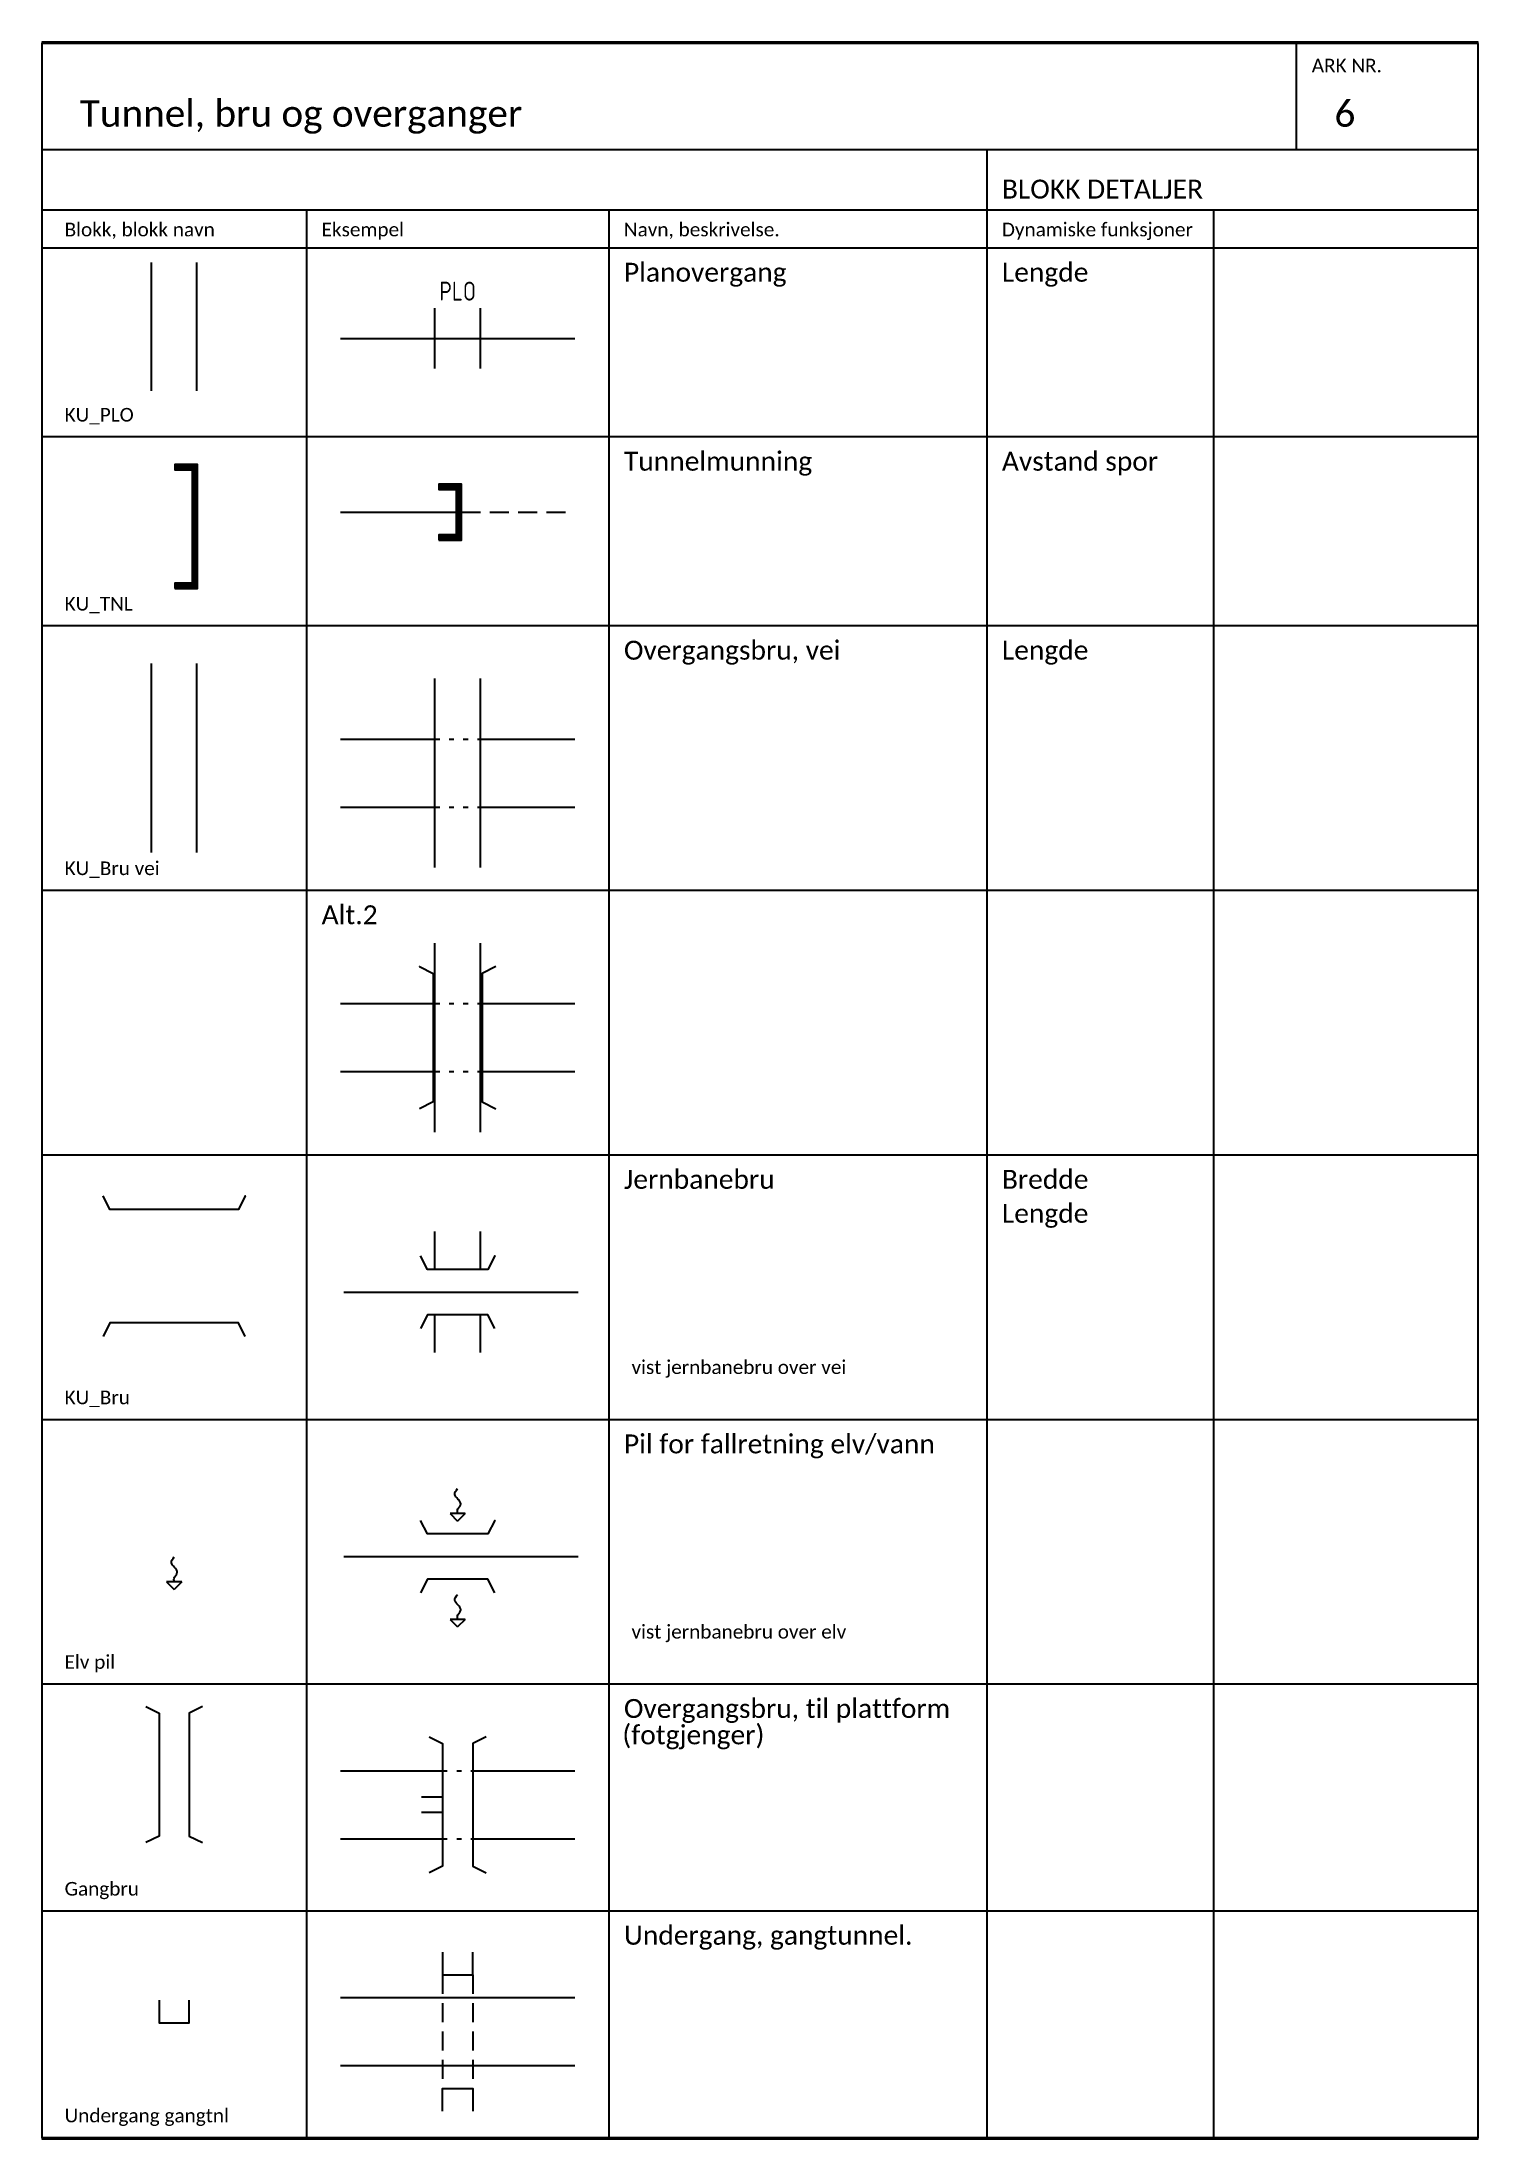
# Paper-space layout '6' of a CAD drawing. Header units: millimetres. Extents: x -10 to 180, y 0 to 277.
# The model-space entities are those that its viewports show. They can reach past a viewport. Long polylines and large blocks are cut down to what shows.
import ezdxf
from ezdxf.enums import TextEntityAlignment as Align

# ---------------------------------------------------------------- set-up
doc = ezdxf.new("R2010")
doc.units = ezdxf.units.MM
doc.header["$MEASUREMENT"] = 0
doc.linetypes.add('STIPPLET', pattern=[3.75, 2.5, -1.25])
doc.linetypes.add('STIPPLET2', pattern=[1.875, 0.625, -1.25])
for name, color, linetype in [('JBT_Objekter_0.18mm', 4, 'Continuous'), ('JBT_Objekter_0.50mm', 5, 'Continuous'), ('JBT_Stipplet', 2, 'STIPPLET'), ('JBT_Stipplet2', 7, 'STIPPLET2'), ('JBT_Tekst_25', 2, 'Continuous'), ('JBTKO_SPOR', 2, 'Continuous'), ('JBTKO_SPOR_Hovedpor', 1, 'Continuous'), ('RAMME', 5, 'Continuous'), ('RAMME SYMBOLER', 4, 'Continuous'), ('RAMME TEKST', 7, 'Continuous')]:
    doc.layers.add(name, color=color, linetype=linetype)
doc.styles.add('Calibri', font='calibri.ttf')
doc.styles.add('ISO25', font='isocp.shx', dxfattribs={"width": 0.9, "height": 2.5})

# ---------------------------------------------------------------- blocks, each defined once
blk = doc.blocks.new('*U7')
for p, q in [((-3, -4), (-3, 4)), ((3, -4), (3, 4))]:
    blk.add_line(p, q)
blk = doc.blocks.new('Undergang gang tnl.')
blk.add_lwpolyline([(-2, -3), (-2, 0), (2, 0), (2, -3)])
blk = doc.blocks.new('*U6')
at = {"layer": 'JBT_Objekter_0.18mm'}
for points in [[(-3.76, 4.5), (-2, 3.62), (-2, -12.62), (-3.76, -13.5)], [(3.76, 4.5), (2, 3.62), (2, -12.62), (3.76, -13.5)]]:
    blk.add_lwpolyline(points, dxfattribs=at)
blk = doc.blocks.new('*U37')
for points in [[(4.9, 4.8), (4.9, 4.8), (4, 3), (-4, 3), (-4.9, 4.8)], [(4.9, -4.8), (4, -3), (-4, -3), (-4.9, -4.8)]]:
    blk.add_lwpolyline(points)
blk = doc.blocks.new('Elv pil')
for p, q in [((-1, 1), (0, 0)), ((1, 1), (-1, 1)), ((1, 1), (0, 0))]:
    blk.add_line(p, q)
blk.add_open_spline([(0.01, 1.01), (-0.01, 1.12), (-0.07, 1.41), (0, 1.54), (0.04, 1.62), (0.22, 1.84), (0.77, 2.54), (-0.75, 3.33), (-0.2, 4.04), (0, 4.3)], degree=3, knots=[0, 0, 0, 0, 0.274406, 0.743323, 0.743323, 0.743323, 1.434054, 2.913844, 3.765911, 3.765911, 3.765911, 3.765911])
blk = doc.blocks.new('KU_Bru')
for points in [[(13.9, 4.8), (13.9, 4.8), (13, 3), (-4, 3), (-4.9, 4.8)], [(13.9, -13.8), (13, -12), (-4, -12), (-4.9, -13.8)]]:
    blk.add_lwpolyline(points)
blk = doc.blocks.new('KU_Bru vei')
for p, q in [((-3, -17), (-3, 8)), ((3, -17), (3, 8))]:
    blk.add_line(p, q)
blk = doc.blocks.new('*U44')
for points in [[(4.9, 4.8), (4.9, 4.8), (4, 3), (-4, 3), (-4.9, 4.8)], [(4.9, -4.8), (4, -3), (-4, -3), (-4.9, -4.8)]]:
    blk.add_lwpolyline(points)
blk = doc.blocks.new('*U45')
for points in [[(13.9, 4.8), (13.9, 4.8), (13, 3), (-4, 3), (-4.9, 4.8)], [(13.9, -5.3), (13, -3.5), (-4, -3.5), (-4.9, -5.3)]]:
    blk.add_lwpolyline(points)
blk = doc.blocks.new('KU_TUN')
for points in [[(-3, -12.7), (0, -12.7), (0, 3.7), (-3, 3.7), (-3, 3), (-0.7, 3), (-0.7, -12), (-3, -12)], [(-2.86, -12.56), (-0.14, -12.56), (-0.14, 3.56), (-2.86, 3.56), (-2.86, 3.14), (-0.56, 3.14), (-0.56, -12.14), (-2.86, -12.14)], [(-2.72, -12.42), (-0.28, -12.42), (-0.28, 3.42), (-2.72, 3.42), (-2.72, 3.28), (-0.42, 3.28), (-0.42, -12.28), (-2.72, -12.28)]]:
    blk.add_lwpolyline(points, close=True)
blk = doc.blocks.new('*U47')
for points in [[(-3, -3.7), (0, -3.7), (0, 3.7), (-3, 3.7), (-3, 3), (-0.7, 3), (-0.7, -3), (-3, -3)], [(-2.86, -3.56), (-0.14, -3.56), (-0.14, 3.56), (-2.86, 3.56), (-2.86, 3.14), (-0.56, 3.14), (-0.56, -3.14), (-2.86, -3.14)], [(-2.72, -3.42), (-0.28, -3.42), (-0.28, 3.42), (-2.72, 3.42), (-2.72, 3.28), (-0.42, 3.28), (-0.42, -3.28), (-2.72, -3.28)]]:
    blk.add_lwpolyline(points, close=True)
blk = doc.blocks.new('KO_PLO')
for p, q in [((-3, -13), (-3, 4)), ((3, -13), (3, 4))]:
    blk.add_line(p, q)

msp = doc.modelspace()

# ---------------------------------------------------------------- linework, layer by layer
at = {"layer": 'JBT_Objekter_0.18mm'}
for p, q in [((-648, 114.84), (-648, 119.84)), ((-642, 114.84), (-642, 119.84)), ((-648, 103.84), (-648, 108.84)), ((-642, 103.84), (-642, 108.84)), ((-647, 45), (-649.79, 45)), ((-647, 43), (-649.79, 43))]:
    msp.add_line(p, q, dxfattribs=at)
at = {"layer": 'JBT_Stipplet'}
msp.add_line((-644.5, 215), (-629.5, 215), dxfattribs=at)
for points in [[(-647, 21.5), (-647, 6.5)], [(-643, 21.5), (-643, 6.5)]]:
    msp.add_lwpolyline(points, dxfattribs=at)
at = {"layer": 'JBT_Stipplet2'}
for p, q in [((-648, 185), (-642, 185)), ((-648, 176), (-642, 176)), ((-648, 150), (-642, 150)), ((-648, 141), (-642, 141)), ((-647, 48.5), (-643, 48.5)), ((-647, 39.5), (-643, 39.5))]:
    msp.add_line(p, q, dxfattribs=at)
at = {"layer": 'JBTKO_SPOR'}
for p, q in [((-660.5, 238), (-629.5, 238)), ((-660.5, 39.5), (-647, 39.5)), ((-643, 39.5), (-629.5, 39.5)), ((-660.5, 9.5), (-629.5, 9.5))]:
    msp.add_line(p, q, dxfattribs=at)
at = {"layer": 'JBTKO_SPOR_Hovedpor'}
for p, q in [((-660.5, 215), (-644.5, 215)), ((-660.5, 185), (-648, 185)), ((-642, 185), (-629.5, 185)), ((-660.5, 176), (-648, 176)), ((-642, 176), (-629.5, 176)), ((-660.5, 150), (-648, 150)), ((-642, 150), (-629.5, 150)), ((-660.5, 141), (-648, 141)), ((-642, 141), (-629.5, 141)), ((-660.07, 111.84), (-629.07, 111.84)), ((-660.07, 76.84), (-629.07, 76.84)), ((-660.5, 48.5), (-647, 48.5)), ((-643, 48.5), (-629.5, 48.5)), ((-660.5, 18.5), (-629.5, 18.5))]:
    msp.add_line(p, q, dxfattribs=at)
at = {"layer": 'RAMME'}
msp.add_lwpolyline([(-510, 277), (-700, 277), (-700, 0), (-510, 0)], close=True, dxfattribs=at)
msp.add_lwpolyline([(-700, 263), (-510, 263)], dxfattribs=at)
at = {"layer": 'RAMME SYMBOLER'}
for p, q in [((-534, 263), (-534, 277)), ((-575, 263), (-575, 0)), ((-700, 255), (-510, 255)), ((-665, 255), (-665, 0)), ((-625, 255), (-625, 0)), ((-545, 255), (-545, 0)), ((-700, 250), (-510, 250)), ((-700, 225), (-510, 225)), ((-700, 200), (-510, 200)), ((-700, 165), (-510, 165)), ((-700, 130), (-510, 130)), ((-700, 95), (-510, 95)), ((-700, 60), (-510, 60)), ((-700, 30), (-510, 30))]:
    msp.add_line(p, q, dxfattribs=at)

# ---------------------------------------------------------------- block references
at = {"layer": 'JBT_Objekter_0.18mm'}
for name, p in [('KO_PLO', (-682.5, 244.06)), ('*U7', (-645, 238)), ('KU_TUN', (-679.44, 217.61)), ('*U47', (-644.5, 215)), ('KU_Bru vei', (-682.5, 187)), ('KU_Bru vei', (-645, 185)), ('KU_Bru vei', (-645, 150)), ('Elv pil', (-645, 81.54)), ('Elv pil', (-682.5, 72.5)), ('Elv pil', (-645, 67.54)), ('*U6', (-682.5, 52.5)), ('*U6', (-645, 48.5))]:
    msp.add_blockref(name, p, dxfattribs=at)
at = {"layer": 'JBT_Objekter_0.50mm', "rotation": 90}
msp.add_blockref('*U45', (-645.25, 141), dxfattribs=at)
at = {"layer": 'JBT_Objekter_0.50mm'}
for name, p in [('KU_Bru', (-687, 119.78)), ('*U44', (-645, 111.84)), ('*U37', (-645, 76.84)), ('Undergang gang tnl.', (-645, 6.5))]:
    msp.add_blockref(name, p, dxfattribs=at)
at = {"layer": 'JBT_Objekter_0.50mm', "xscale": -1, "rotation": 180}
for p in [(-645, 21.5), (-682.5, 15.16)]:
    msp.add_blockref('Undergang gang tnl.', p, dxfattribs=at)

# ---------------------------------------------------------------- texts
at = {"layer": 'JBT_Tekst_25', "style": 'ISO25', "width": 0.9}
msp.add_text('PLO', height=2.5, dxfattribs=at).set_placement((-645, 243), align=Align.CENTER)
at = {"layer": 'RAMME TEKST', "style": 'Calibri'}
for s, height, p in [('ARK NR.', 1.8, (-532, 273.2)), ('Tunnel, bru og overganger ', 3.5, (-695, 266)), ('6', 3.5, (-529, 266)), ('BLOKK DETALJER', 2.5, (-573, 256.5)), ('Blokk, blokk navn', 1.8, (-697, 251.5)), ('Eksempel', 1.8, (-663, 251.5)), ('Navn, beskrivelse.', 1.8, (-623, 251.5)), ('Dynamiske funksjoner', 1.8, (-573, 251.5)), ('Planovergang ', 2.5, (-623, 245.5)), ('Lengde', 2.5, (-573, 245.5)), ('KU_PLO', 1.8, (-697, 227)), ('Tunnelmunning', 2.5, (-623, 220.5)), ('Avstand spor', 2.5, (-573, 220.5)), ('KU_TNL', 1.8, (-697, 202)), ('Overgangsbru, vei', 2.5, (-623, 195.5)), ('Lengde', 2.5, (-573, 195.5)), ('KU_Bru vei', 1.8, (-697, 167)), ('Alt.2', 2.5, (-663, 160.5)), ('Jernbanebru', 2.5, (-623, 125.5)), ('Bredde', 2.5, (-573, 125.5)), ('Lengde', 2.5, (-573, 121)), ('vist jernbanebru over vei', 1.8, (-622, 101)), ('KU_Bru', 1.8, (-697, 97)), ('Pil for fallretning elv/vann', 2.5, (-623, 90.5)), ('vist jernbanebru over elv', 1.8, (-622, 66)), ('Elv pil', 1.8, (-697, 62)), ('Overgangsbru, til plattform  ', 2.5, (-623, 55.5)), ('(fotgjenger)', 2.5, (-623.21, 52.01)), ('Gangbru  ', 1.8, (-697, 32)), ('Undergang, gangtunnel.', 2.5, (-623, 25.5)), ('Undergang gangtnl', 1.8, (-697, 2))]:
    msp.add_text(s, height=height, dxfattribs=at).set_placement(p)

psp = doc.layouts.new('6')

# ---------------------------------------------------------------- viewports
at = {"layer": 'RAMME'}
psp.add_viewport(center=(85, 138.71), size=(190, 277.428), view_center_point=(-605, 138.5), view_height=277.428, dxfattribs=at)

doc.saveas('drawing.dxf')
